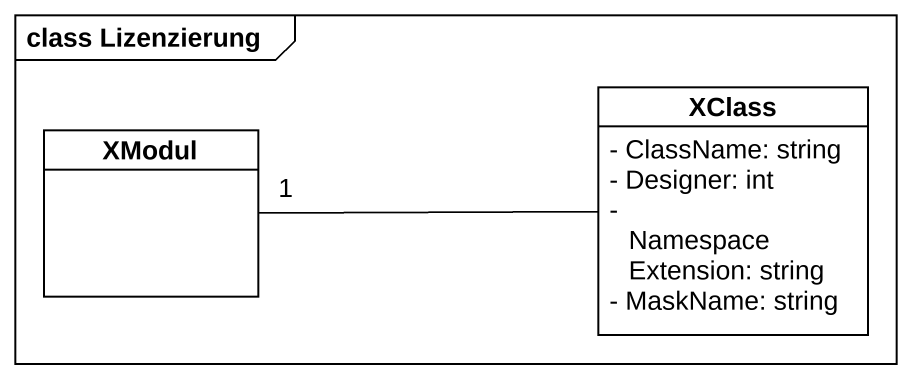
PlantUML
@startuml
mainframe class Lizenzierung
hide circle
hide empty members
skinparam classAttributeIconSize 0
class XModul
class XClass {
  - ClassName: string
  - Designer: int
  - NamespaceExtension: string
  - MaskName: string
}
XClass -left- "1" XModul
@enduml
